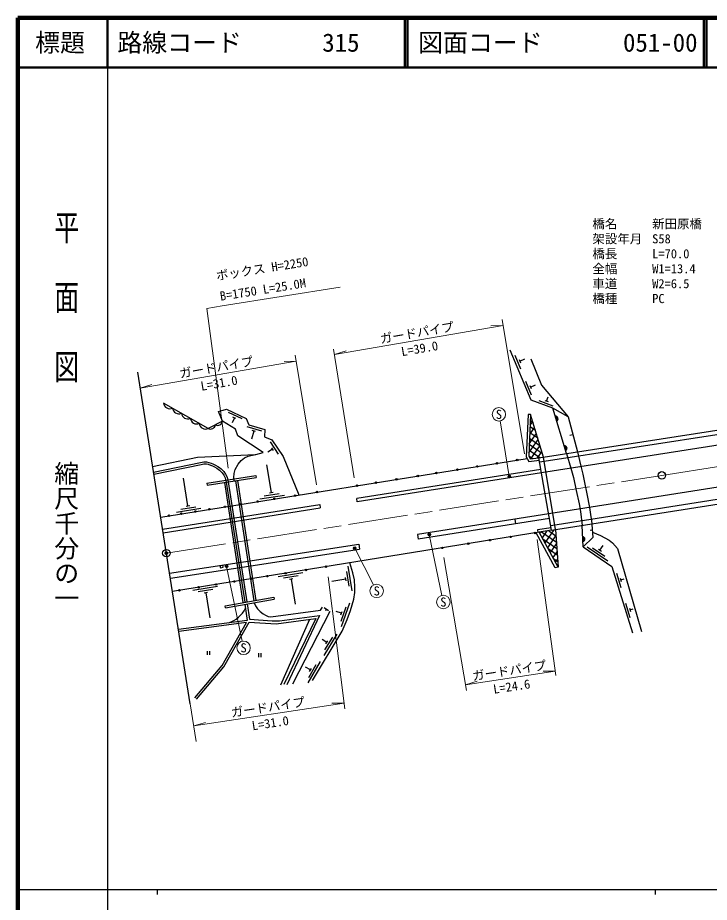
# Model space of a CAD drawing. Units: millimetres at full size, sheet at 1:1000; details may follow other scales. Extents: x 40000 to 680000, y 20000 to 380000.
# Drawn here: x 40000 to 178846, y 202409 to 380000 of the extents above; entities that cross this region are included whole.
import ezdxf
from ezdxf.enums import TextEntityAlignment as Align

# ---------------------------------------------------------------- set-up
doc = ezdxf.new("R2010")
doc.units = ezdxf.units.MM
doc.header["$LTSCALE"] = 1000
doc.header["$PDMODE"] = 32
doc.header["$PDSIZE"] = 500
doc.linetypes.add('CHAIN', pattern=[18.5, 12, -1.5, 3.5, -1.5])
for name, color, linetype, lineweight in [('M-BGD', 7, 'Continuous', 25), ('M-BGD-HTXT', 7, 'Continuous', 13), ('M-BMK', 2, 'CHAIN', 13), ('M-BMK-OTRS', 5, 'Continuous', 25), ('M-BMK-SRVR', 3, 'Continuous', 25), ('M-STR-HTXT', 7, 'Continuous', 13), ('M-STR-STR1', 1, 'Continuous', 25), ('M-STR-STRC', 7, 'Continuous', 25), ('M-TTL', 2, 'Continuous', 140), ('M-TTL-BAND', 7, 'Continuous', 25), ('M-TTL-LINE', 7, 'Continuous', 50)]:
    doc.layers.add(name, color=color, linetype=linetype, lineweight=lineweight)
doc.layers.add('M-OTRS', color=6, linetype='Continuous')
doc.layers.add('M-TTL-TXT', color=7, linetype='Continuous')
doc.styles.add('@ＭＳ ゴシック', font='')
doc.styles.add('ＭＳ ゴシック', font='')
doc.styles.get('@ＭＳ ゴシック').set_extended_font_data('@MS Gothic')
doc.styles.get('ＭＳ ゴシック').set_extended_font_data('MS Gothic')
pattern_1 = [(55, (0, -0), (-819.152, 573.5764), []), (145, (0, -0), (-573.5764, -819.152), [])]

msp = doc.modelspace()

# ---------------------------------------------------------------- hatches: boundary and pattern name
at = {"layer": 'M-BGD'}
h = msp.add_hatch(dxfattribs=at)
h.set_pattern_fill('USER', color=256, style=0, pattern_type=2)
h.set_pattern_definition(pattern_1)
h.paths.add_polyline_path([(142961, 300361), (142607, 291980), (142887, 291415), (144646, 291653), (145586, 291799)])
for points in [[(147917, 299993, -0.82183), (148207, 299045)], [(149723, 294080, -0.82183), (150012, 293132)], [(153451, 275838, -0.82183), (153495, 274848)]]:
    msp.add_hatch(color=256, dxfattribs=at).paths.add_polyline_path(points)
h = msp.add_hatch(dxfattribs=at)
h.set_pattern_fill('USER', color=256, style=0, pattern_type=2)
h.set_pattern_definition(pattern_1)
h.paths.add_polyline_path([(148495, 269723), (147973, 277225), (147190, 277101), (144720, 276702)])
at = {"layer": 'M-STR-STRC'}
for points in [[(138913, 288027, -1), (138474, 287788, -1)], [(122854, 276376, -1), (122415, 276137, -1)], [(107884, 273624, -1), (107444, 273385, -1)], [(82153, 269971, -1), (81714, 269732, -1)]]:
    msp.add_hatch(color=256, dxfattribs=at).paths.add_polyline_path(points)

# ---------------------------------------------------------------- linework, layer by layer
at = {"layer": 'M-BGD'}
for p, q in [((139791, 312261), (140945, 309491)), ((140649, 311372), (140918, 310726)), ((140783, 311049), (141822, 311482)), ((141956, 307064), (143109, 304295)), ((142813, 306175), (143083, 305529)), ((142948, 305852), (143986, 306285)), ((146163, 303047), (146468, 303877)), ((144600, 303142), (147416, 302107)), ((145835, 303168), (146492, 302926)), ((85051, 299444), (82330, 300708)), ((142961, 300361), (142458, 300307)), ((83501, 299668), (83027, 298647)), ((83818, 299520), (83184, 299815)), ((147917, 299993), (148207, 299045)), ((150494, 299864), (152387, 292852)), ((88982, 297024), (86100, 297857)), ((87416, 297008), (86947, 295387)), ((87752, 296911), (87079, 297105)), ((92391, 292391), (90721, 294883)), ((150873, 296204), (151440, 296357)), ((91182, 293386), (90248, 292760)), ((91377, 293095), (90988, 293677)), ((149723, 294080), (150012, 293132)), ((68703, 279753), (142281, 291511)), ((90920, 284670), (90032, 290225)), ((77955, 286544), (87838, 288085)), ((87838, 288085), (87900, 287689)), ((145055, 289317), (108069, 283465)), ((145175, 288627), (108178, 282773)), ((74185, 281996), (73297, 287550)), ((77955, 286544), (78017, 286149)), ((78017, 286149), (87900, 287689)), ((81490, 286690), (85190, 262570)), ((81885, 286752), (85584, 262639)), ((82280, 286813), (85978, 262708)), ((83735, 287040), (87389, 262956)), ((84131, 287102), (87783, 263025)), ((88593, 283387), (93530, 284176)), ((89509, 283989), (92472, 284463)), ((90574, 284615), (91265, 284725)), ((108178, 282773), (108069, 283465)), ((69091, 277302), (100625, 282260)), ((69200, 276610), (100734, 281569)), ((71858, 280712), (76795, 281502)), ((72775, 281315), (75737, 281788)), ((73839, 281941), (74530, 282051)), ((100625, 282260), (100734, 281569)), ((146619, 280368), (120232, 276221)), ((146759, 279478), (120372, 275331)), ((140019, 278419), (139879, 279308)), ((147190, 277101), (71069, 264805)), ((147100, 277618), (144351, 277186)), ((144351, 277186), (144437, 276657)), ((154902, 277147), (155347, 277187)), ((120232, 276221), (120372, 275331)), ((147916, 269532), (144093, 276601)), ((153451, 275838), (153495, 274848)), ((70488, 268473), (108472, 274324)), ((108472, 274324), (108624, 273336)), ((154323, 273761), (158456, 270946)), ((155403, 273570), (157883, 271881)), ((156896, 273097), (157530, 274027)), ((70645, 267485), (108624, 273336)), ((156607, 273294), (157186, 272900)), ((97212, 268572), (92276, 267775)), ((106566, 265872), (106057, 268829)), ((107178, 264963), (106331, 269891)), ((148495, 269723), (147916, 269532)), ((160194, 268459), (161075, 265591)), ((96297, 267968), (93335, 267490)), ((95233, 267341), (94542, 267229)), ((94888, 267285), (95695, 262287)), ((105868, 267274), (103096, 266798)), ((105927, 266929), (105808, 267619)), ((160962, 267492), (161168, 266823)), ((161065, 267157), (161770, 267374)), ((80098, 265807), (75162, 265010)), ((79183, 265204), (76221, 264725)), ((78119, 264576), (77428, 264464)), ((77769, 264519), (78576, 259522)), ((81633, 261947), (91435, 263665)), ((81702, 261553), (91504, 263271)), ((91435, 263665), (91504, 263271)), ((81702, 261553), (81633, 261947)), ((102392, 260950), (101505, 261511)), ((101949, 261230), (101768, 260945)), ((104936, 258872), (105917, 261707)), ((105035, 257780), (106669, 262505)), ((162038, 262458), (162920, 259590)), ((162806, 261491), (163012, 260822)), ((162909, 261156), (163566, 261358)), ((102642, 260763), (95197, 246174)), ((105001, 260437), (103938, 260804)), ((104887, 260106), (105116, 260767)), ((98583, 259208), (92786, 245980)), ((101553, 251988), (104134, 256270)), ((102073, 254594), (101109, 255175)), ((101684, 253077), (103233, 255646)), ((101892, 254294), (102254, 254894)), ((78035, 252850), (78035, 252067)), ((78502, 252850), (78502, 252067)), ((88347, 252437), (88347, 251655)), ((88813, 252437), (88813, 251655)), ((98311, 246437), (100814, 250765)), ((98783, 249052), (97809, 249615)), ((98422, 247528), (99923, 250125)), ((98608, 248749), (98958, 249355))]:
    msp.add_line(p, q, dxfattribs=at)
for points in [[(150201, 292513), (147418, 301627), (143067, 303226), (138896, 313239)], [(142990, 311496), (145180, 306256), (150494, 299864), (147418, 301627)], [(81122, 298979), (78244, 297515), (69277, 302624)], [(89252, 292706), (84214, 296036), (83737, 297403), (81122, 298979), (80339, 300936), (81890, 301408), (85870, 299559), (86420, 298233), (89583, 297319), (89573, 295829), (91028, 295233), (93271, 291886), (96430, 284184)], [(142458, 300307), (142102, 291873), (142598, 290871), (144732, 291160)], [(145586, 291799), (142961, 300361), (142607, 291980), (142887, 291415), (144646, 291653)], [(221508, 300454), (213058, 299238), (145175, 288627)], [(67096, 289906), (76083, 291806), (87658, 292301)], [(83477, 287000), (83416, 287696), (83457, 288503), (83686, 289330), (84228, 290365), (84887, 291103), (85558, 291611), (86252, 291943), (86793, 292131), (87794, 292328), (89252, 292706)], [(223110, 292449), (214234, 291060), (146619, 280368)], [(150201, 292513), (151076, 289550), (151558, 287708), (152148, 285057), (152717, 282419), (152996, 280845), (153353, 278078)], [(152387, 292852), (153013, 290224), (153427, 288365), (153815, 286663), (154253, 284436), (154766, 281656), (154977, 280268), (155178, 278975), (155240, 278377)], [(67276, 288770), (76733, 290696), (77341, 290814), (77926, 290816), (78347, 290732), (78855, 290570), (79307, 290372), (79718, 290161), (80149, 289909), (80482, 289712), (80821, 289426), (81357, 288870), (81747, 288337), (82049, 287734), (82280, 286813)], [(67338, 288374), (76811, 290304), (77380, 290414), (77887, 290416), (78247, 290344), (78714, 290195), (79135, 290011), (79525, 289811), (79946, 289564), (80249, 289385), (80547, 289133), (81051, 288612), (81404, 288128), (81671, 287594), (81885, 286752)], [(147973, 277225), (148495, 269723), (144720, 276702)], [(155251, 278275), (155485, 275640), (153544, 273747), (153353, 278078)], [(155388, 276729), (157015, 276067), (158723, 275127), (159392, 274608), (160429, 273435), (165207, 256773)], [(153544, 273747), (159304, 269824), (163398, 256502)], [(80614, 270033), (80694, 269573), (81283, 269688), (81216, 270125)], [(99174, 246968), (105119, 256820), (106125, 259164), (106839, 260972), (107493, 263278), (107676, 264584), (107697, 265670), (107596, 267168), (107292, 268577), (106654, 270553)], [(85602, 262236), (86072, 258992), (72275, 257184)], [(86036, 262312), (86551, 259226), (91086, 258919), (92578, 258926), (100593, 259986), (94011, 246096)], [(87452, 262561), (87708, 261953), (88130, 261335), (88664, 260788), (89259, 260342), (89760, 260038), (90307, 259787), (90815, 259747), (100798, 261090), (101219, 261653)], [(75896, 243192), (81351, 249703), (86456, 258677), (91921, 258327), (99839, 259374), (93442, 246133)], [(75589, 243449), (81022, 249933), (85935, 258571), (72338, 256789)]]:
    msp.add_lwpolyline(points, dxfattribs=at)
for centre in [(140271, 291190), (132300, 289916), (136233, 290545), (120331, 288003), (124046, 288597), (128283, 289274), (108138, 286055), (111948, 286664), (116047, 287319), (95710, 284069), (100084, 284768), (84670, 282304), (88196, 282868), (91548, 283403), (75639, 280861), (78500, 281318), (81610, 281815), (70400, 280024), (72862, 280417), (138961, 275772), (143858, 276563), (125276, 273561), (130464, 274399), (134838, 275106), (93765, 268471), (97866, 269134), (101878, 269782), (83507, 266814), (86922, 267366), (90130, 267884), (72460, 265029), (76310, 265651), (79802, 266215)]:
    msp.add_circle(centre, 150, dxfattribs=at)
for centre, radius, start, end in [((70557, 302786), 1290, 187.19549, 293.45569), ((72350, 301764), 1290, 187.19549, 293.45569), ((74144, 300742), 1290, 187.19549, 293.45569), ((75937, 299720), 1290, 187.19549, 293.45569), ((77731, 298698), 1290, 187.19549, 293.45569), ((80128, 299152), 1009, 243.8386, 350.0988), ((147968, 299490), 505, 298.15214, 95.81033), ((78689, 298420), 1009, 243.8386, 350.0988), ((149774, 293577), 505, 298.15214, 95.81033), ((153376, 275339), 505, 283.69701, 81.3552), ((80556, 263941), 5722, 288.10957, 334.35417)]:
    msp.add_arc(centre, radius, start, end, dxfattribs=at)
at = {"layer": 'M-BGD-HTXT'}
for p, q in [((138693, 287908), (136829, 299035)), ((122635, 276257), (125175, 264011)), ((107664, 273504), (111458, 266123)), ((81933, 269851), (85075, 254819))]:
    msp.add_line(p, q, dxfattribs=at)
for centre in [(136606, 300366), (112075, 264922), (125450, 262689), (85351, 253498)]:
    msp.add_circle(centre, 1350, dxfattribs=at)
at = {"layer": 'M-BMK'}
msp.add_lwpolyline([(69849, 272510), (169312, 288117), (225418, 296870), (236569, 298596), (247350, 300310), (256044, 301616), (269504, 303473), (278536, 304512), (286272, 305202), (293489, 305778), (303501, 306412), (312888, 306853), (325868, 306997)], dxfattribs=at)
at = {"layer": 'M-BMK-OTRS'}
msp.add_line((74634, 242277), (64095, 308862), dxfattribs=at)
at = {"layer": 'M-BMK-SRVR'}
for centre in [(169312, 288117), (69849, 272510)]:
    msp.add_circle(centre, 750, dxfattribs=at)
at = {"layer": 'M-OTRS'}
msp.add_point((69849, 272510), dxfattribs=at)
at = {"layer": 'M-STR-HTXT'}
for p, q in [((81045, 322182), (104726, 325908)), ((77997, 321604), (81045, 322182)), ((82277, 289549), (77997, 321604)), ((103590, 312361), (137454, 318203)), ((137454, 318203), (135000, 318126)), ((141716, 292441), (137254, 319411)), ((107569, 287617), (103414, 313457)), ((103590, 312361), (105927, 313111)), ((64606, 305636), (95922, 311038)), ((95922, 311038), (93468, 310962)), ((100002, 286218), (95723, 312250)), ((64606, 305636), (66944, 306386)), ((144317, 275251), (148041, 247910)), ((125581, 271634), (130083, 244936)), ((102303, 267717), (105695, 241226)), ((129888, 246089), (147917, 248822)), ((147917, 248822), (145462, 248795)), ((129888, 246089), (132241, 246791)), ((75834, 234698), (74634, 242277)), ((75340, 237819), (105545, 242398)), ((105545, 242398), (103090, 242372)), ((75340, 237819), (77693, 238522))]:
    msp.add_line(p, q, dxfattribs=at)
at = {"layer": 'M-STR-STR1'}
for p, q in [((144646, 291653), (212634, 302181)), ((144791, 290825), (212754, 301349)), ((147190, 277101), (144646, 291653)), ((147973, 277225), (145586, 291799)), ((147028, 278027), (214569, 288733)), ((147190, 277101), (214703, 287803))]:
    msp.add_line(p, q, dxfattribs=at)
at = {"layer": 'M-STR-STRC'}
for centre in [(138693, 287908), (122635, 276257), (107664, 273504), (81933, 269851)]:
    msp.add_circle(centre, 250, dxfattribs=at)
at = {"layer": 'M-TTL'}
for p, q in [((40000, 380000), (40000, 20000)), ((680000, 380000), (40000, 380000))]:
    msp.add_line(p, q, dxfattribs=at)
at = {"layer": 'M-TTL-BAND'}
for p, q in [((58000, 370000), (58000, 20000)), ((40000, 205000), (579000, 205000)), ((68000, 205000), (68000, 204000)), ((168000, 205000), (168000, 204000))]:
    msp.add_line(p, q, dxfattribs=at)
at = {"layer": 'M-TTL-LINE'}
for p, q in [((58000, 380000), (58000, 370000)), ((117750, 380000), (117750, 370000)), ((118250, 380000), (118250, 370000)), ((177750, 380000), (177750, 370000)), ((178250, 380000), (178250, 370000)), ((40000, 370000), (680000, 370000))]:
    msp.add_line(p, q, dxfattribs=at)

# ---------------------------------------------------------------- texts
at = {"layer": 'M-BGD-HTXT', "style": 'ＭＳ ゴシック'}
for p in [(136606, 300366), (112075, 264922), (125450, 262689), (85351, 253498)]:
    msp.add_text('S', height=1833, dxfattribs=at).set_placement(p, align=Align.MIDDLE_CENTER)
at = {"layer": 'M-STR-HTXT', "style": 'ＭＳ ゴシック'}
for s, p in [('橋名', (155372, 337148)), ('新田原橋', (167372, 337148)), ('架設年月', (155372, 334148)), ('S58', (167372, 334148)), ('橋長', (155372, 331148)), ('L=70.0', (167372, 331148)), ('全幅', (155372, 328148)), ('W1=13.4', (167372, 328148)), ('車道', (155372, 325148)), ('W2=6.5', (167372, 325148)), ('橋種', (155372, 322148)), ('PC', (167372, 322148))]:
    msp.add_text(s, height=1833, dxfattribs=at).set_placement(p, align=Align.BOTTOM_LEFT)
for s, p in [('ボックス H=2250', (80060, 326728)), ('B=1750 L=25.0M', (80821, 322630))]:
    msp.add_text(s, height=1833, rotation=8.943, dxfattribs=at).set_placement(p, align=Align.BOTTOM_LEFT)
for s, rotation, p in [('ガードパイプ', 9.787, (120378, 315334)), ('L=39.0', 9.787, (120931, 312132)), ('ガードパイプ', 9.787, (80121, 308389)), ('L=31.0', 9.787, (80673, 305188)), ('ガードパイプ', 8.62, (138904, 247500)), ('L=24.6', 8.62, (139391, 244288)), ('ガードパイプ', 8.62, (90445, 240153)), ('L=31.0', 8.62, (90932, 236941))]:
    msp.add_text(s, height=1833, rotation=rotation, dxfattribs=at).set_placement(p, align=Align.BOTTOM_CENTER)
at = {"layer": 'M-TTL-BAND', "style": '@ＭＳ ゴシック', "width": 1.4}
msp.add_text('平  面  図', height=3666, rotation=270, dxfattribs=at).set_placement((49777, 306475), align=Align.MIDDLE_RIGHT)
at = {"layer": 'M-TTL-BAND', "style": '@ＭＳ ゴシック'}
msp.add_text('縮尺千分の一', height=3666, rotation=270, dxfattribs=at).set_placement((49777, 261030), align=Align.MIDDLE_RIGHT)
at = {"layer": 'M-TTL-TXT', "style": 'ＭＳ ゴシック'}
msp.add_text('標題', height=3666, dxfattribs=at).set_placement((48500, 375000), align=Align.MIDDLE_CENTER)
for s, p in [('路線コード', (60000, 375000)), ('315', (101142, 375000)), ('図面コード', (120380, 375000)), ('051-00', (161521, 375000))]:
    msp.add_text(s, height=3666, dxfattribs=at).set_placement(p, align=Align.MIDDLE_LEFT)

doc.saveas('drawing.dxf')
